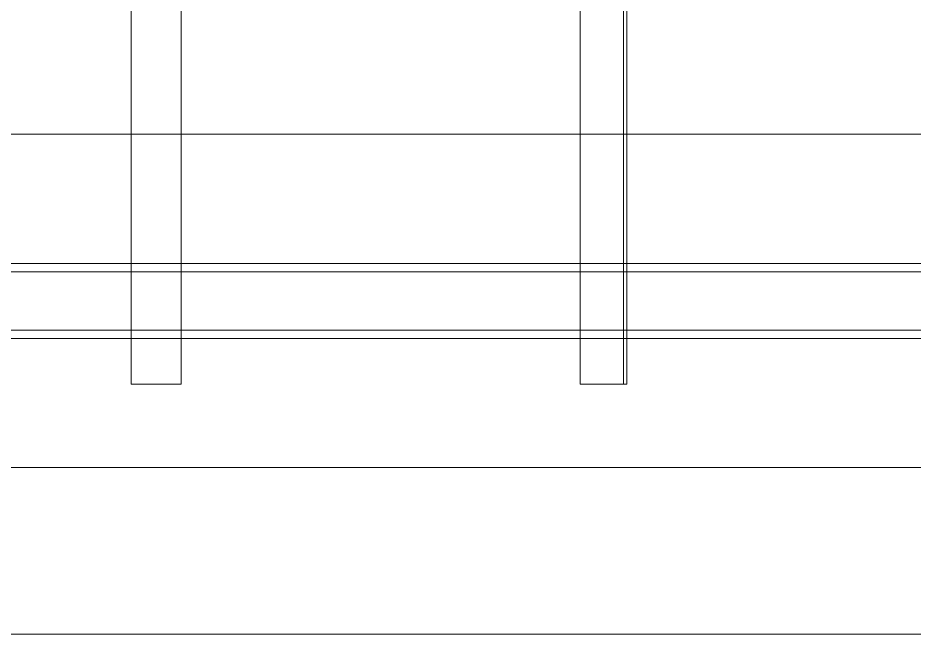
# Model space of a CAD drawing. Header units: millimetres. Extents: x -1970 to 59977, y -65068 to 6837.
# Drawn here: x 27065 to 27280.1, y -19445 to -19297.1 of the extents above; entities that cross this region are included whole.
import ezdxf

# ---------------------------------------------------------------- set-up
doc = ezdxf.new("R2010")
doc.units = ezdxf.units.MM
doc.layers.add('superior_briquetadora', color=7, linetype='Continuous', lineweight=0)

msp = doc.modelspace()

# ---------------------------------------------------------------- linework, layer by layer
at = {"layer": 'superior_briquetadora'}
for p, q in [((27092.187, -18875), (27092.187, -19385)), ((27104.187, -18875), (27104.187, -19385)), ((27199.949, -19385), (27199.949, -18875)), ((27210.34, -19385), (27210.34, -18875)), ((27211.187, -18875), (27211.187, -19385)), ((27092.187, -19220), (27092.187, -19385)), ((27104.187, -19220), (27104.187, -19385)), ((27413.187, -19325), (26783.187, -19325)), ((27403.187, -19325), (26783.187, -19325)), ((26828.187, -19356), (27398.187, -19356)), ((27403.187, -19358), (26783.187, -19358)), ((27403.187, -19372), (26783.187, -19372)), ((26828.187, -19374), (27398.187, -19374)), ((27092.781, -19385), (27092.187, -19385)), ((27092.187, -19385), (27093.901, -19385)), ((27094.446, -19385), (27092.781, -19385)), ((27093.901, -19385), (27095.615, -19385)), ((27096.851, -19385), (27094.446, -19385)), ((27095.615, -19385), (27097.329, -19385)), ((27099.522, -19385), (27096.851, -19385)), ((27097.329, -19385), (27099.044, -19385)), ((27099.044, -19385), (27100.758, -19385)), ((27101.928, -19385), (27099.522, -19385)), ((27100.758, -19385), (27102.472, -19385)), ((27103.592, -19385), (27101.928, -19385)), ((27102.472, -19385), (27104.186, -19385)), ((27104.187, -19385), (27103.592, -19385)), ((27201.39, -19385), (27199.949, -19385)), ((27199.949, -19385), (27201.454, -19385)), ((27203.361, -19385), (27201.39, -19385)), ((27201.454, -19385), (27202.952, -19385)), ((27202.952, -19385), (27204.443, -19385)), ((27205.587, -19385), (27203.361, -19385)), ((27204.443, -19385), (27205.928, -19385)), ((27207.757, -19385), (27205.587, -19385)), ((27205.928, -19385), (27207.406, -19385)), ((27207.406, -19385), (27208.877, -19385)), ((27209.569, -19385), (27207.757, -19385)), ((27208.877, -19385), (27210.34, -19385)), ((27210.767, -19385), (27209.569, -19385)), ((27210.561, -19385), (27210.34, -19385)), ((27210.75, -19385), (27210.561, -19385)), ((27210.906, -19385), (27210.75, -19385)), ((27211.187, -19385), (27210.767, -19385)), ((27211.028, -19385), (27210.906, -19385)), ((27211.116, -19385), (27211.028, -19385)), ((27211.169, -19385), (27211.116, -19385)), ((27211.187, -19385), (27211.169, -19385)), ((27403.187, -19405), (26783.187, -19405)), ((27413.187, -19405), (26783.187, -19405)), ((27049.229, -19405), (27068.58, -19405)), ((27058.864, -19405), (27078.441, -19405)), ((27068.58, -19405), (27088.279, -19405)), ((27078.441, -19405), (27098.187, -19405)), ((27088.279, -19405), (27108.094, -19405)), ((27098.187, -19405), (27117.932, -19405)), ((27108.094, -19405), (27127.793, -19405)), ((27117.932, -19405), (27137.509, -19405)), ((27127.793, -19405), (27147.144, -19405)), ((27137.509, -19405), (27156.75, -19405)), ((27147.144, -19405), (27165.922, -19405)), ((27156.75, -19405), (27175.492, -19405)), ((27165.922, -19405), (27183.905, -19405)), ((27175.492, -19405), (27193.575, -19405)), ((27183.905, -19405), (27200.884, -19405)), ((27193.575, -19405), (27210.843, -19405)), ((27200.884, -19405), (27216.658, -19405)), ((27210.843, -19405), (27227.15, -19405)), ((27216.658, -19405), (27231.044, -19405)), ((27227.15, -19405), (27242.357, -19405)), ((27231.044, -19405), (27243.872, -19405)), ((27242.357, -19405), (27256.334, -19405)), ((27243.872, -19405), (27254.991, -19405)), ((27254.991, -19405), (27264.273, -19405)), ((27256.334, -19405), (27268.962, -19405)), ((27264.273, -19405), (27271.607, -19405)), ((27268.962, -19405), (27280.133, -19405)), ((27271.607, -19405), (27276.908, -19405)), ((27276.908, -19405), (27280.114, -19405)), ((27403.187, -19445), (26783.187, -19445)), ((27413.187, -19445), (26783.187, -19445))]:
    msp.add_line(p, q, dxfattribs=at)

doc.saveas('drawing.dxf')
